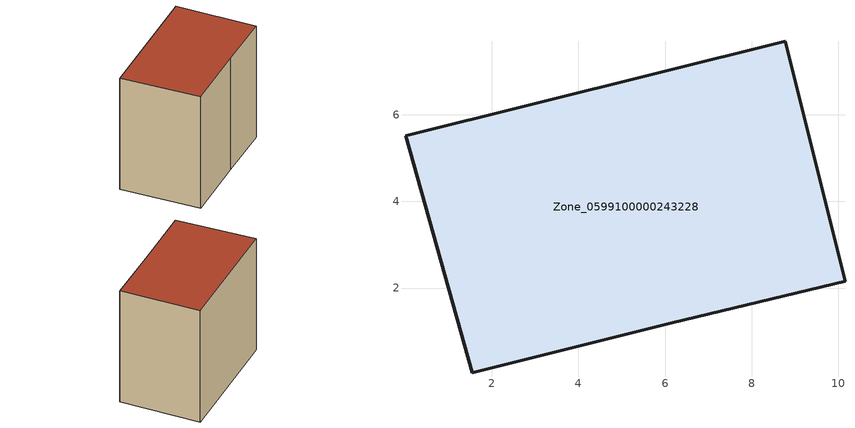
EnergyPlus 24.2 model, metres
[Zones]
Zone_0599100000243228
 floor ground (C_G): 0.01,5.51 8.77,7.7 10.15,2.16 6.17,1.2 1.55,0.04 z0
 wall outside (C_F): 10.15,2.16 8.77,7.7 0.01,5.51 1.55,0.04 6.17,1.2 10.15,2.16 z0:8.76
 roof outside (C_R): 8.77,7.7 0.01,5.51 1.55,0.04 6.17,1.2 10.15,2.16 z8.76
[BUILDING]
Pand.0599100000243228: North Axis=0; Terrain=City; Loads Convergence Tolerance Value=0.04; Temperature Convergence Tolerance Value=0.4; Solar Distribution=FullExterior; Maximum Number of Warmup Days=25; Minimum Number of Warmup Days=1
[Site:Location]
Rotterdam.The.Hague.AP_ZH_NLD Design_Conditions: Latitude=51.96; Longitude=4.45; Time Zone=1; Elevation=-4.5
[SITE:GROUNDTEMPERATURE:BUILDINGSURFACE]
18, 18, 18, 18, 18, 18, 18, 18, 18, 18, 18, 18
[MATERIAL] Thermal Absorptance=0.9; Solar Absorptance=0.7; Visible Absorptance=0.7
Name | Roughness | Thickness | Conductivity | Density | Specific Heat
G.TC.1975-1991 | MediumSmooth | 0.15 | 0.288461 | 540 | 1210
F.TC.1975-1991 | Rough | 0.3 | 0.230769 | 1920 | 840
R.TC.1975-1991 | MediumRough | 0.2 | 0.153846 | 1500 | 1000
[CONSTRUCTION]
C_G: G.TC.1975-1991
C_F: F.TC.1975-1991
C_R: R.TC.1975-1991
[ZONE]
Zone_0599100000243228: Type=1; Multiplier=1; Ceiling Height=Autocalculate; Volume=Autocalculate; Floor Area=autocalculate; Part of Total Floor Area=Yes
[ZONEINFILTRATION:DESIGNFLOWRATE]
Infil_Zone_0599100000243228: Zone or ZoneList or Space or SpaceList=Zone_0599100000243228; Schedule=AlwaysOn; Design Flow Rate Calculation Method=Flow/Area; Flow Rate per Floor Area=0.003; Constant Term Coefficient=1; Temperature Term Coefficient=0; Velocity Term Coefficient=0; Velocity Squared Term Coefficient=0
[HVACTEMPLATE:ZONE:IDEALLOADSAIRSYSTEM]
Zone_0599100000243228: Maximum Heating Supply Air Temperature=50; Minimum Cooling Supply Air Temperature=13; Maximum Heating Supply Air Humidity Ratio=0.0156; Minimum Cooling Supply Air Humidity Ratio=0.0077; Heating Limit=NoLimit; Cooling Limit=NoLimit; Dehumidification Control Type=ConstantSensibleHeatRatio; Cooling Sensible Heat Ratio=0.7; Dehumidification Setpoint=60; Humidification Control Type=None; Humidification Setpoint=30; Outdoor Air Method=None; Outdoor Air Flow Rate per Person=0.00944; Outdoor Air Flow Rate per Zone Floor Area=0; Outdoor Air Flow Rate per Zone=0; Demand Controlled Ventilation Type=None; Outdoor Air Economizer Type=NoEconomizer; Heat Recovery Type=None; Sensible Heat Recovery Effectiveness=0.7; Latent Heat Recovery Effectiveness=0.65
[ZONECONTROL:THERMOSTAT]
ThermostatControl_Zone_0599100000243228: Zone or ZoneList=Zone_0599100000243228; Control Type Schedule=DualSetpointControlType; Control 1=Thermostat_Zone_0599100000243228; Temperature Difference Between Cutout And Setpoint=0
[THERMOSTATSETPOINT:DUALSETPOINT]
Thermostat_Zone_0599100000243228: Heating Setpoint Temperature Schedule=HeatingSetpoint_Zone_0599100000243228; Cooling Setpoint Temperature Schedule=CoolingSetpoint_Zone_0599100000243228
[SCHEDULE:COMPACT]
HeatingSetpoint_Zone_0599100000243228: Through: 12/31, For: AllDays, Until: 24:00, 21
CoolingSetpoint_Zone_0599100000243228: Through: 12/31, For: AllDays, Until: 24:00, 24
DualSetpointControlType: Through: 12/31, For: AllDays, Until: 24:00, 4
AlwaysOn: Through: 12/31, For: AllDays, Until: 24:00, 1
